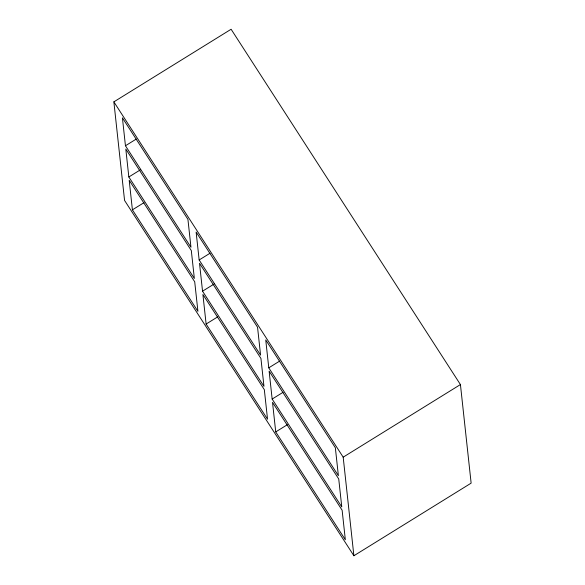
<?xml version="1.0" encoding="UTF-8"?>
<svg xmlns="http://www.w3.org/2000/svg" width="585" height="585" viewBox="0 0 585 585"><rect width="100%" height="100%" fill="white"/><g stroke="black" fill="none" stroke-linecap="round" stroke-linejoin="round"><path stroke-width="0.88" d="M113.863 101.863L231.112 29.25L460.432 384.564L471.137 483.137L353.888 555.75L124.568 200.436L113.863 101.863L343.183 457.17L353.888 555.75M125.446 145.767L122.411 117.834L187.931 219.353L190.966 247.287L125.446 145.767L136.312 139.033M128.832 176.984L125.804 149.051L191.317 250.57L194.352 278.497L128.832 176.984L140.48 169.767M132.407 209.839L129.19 180.268L194.71 281.787L197.927 311.359L132.407 209.839L144.049 202.629M199.156 259.974L196.121 232.04L257.546 327.22L260.581 355.146L199.156 259.974L210.022 253.239M202.542 291.191L199.507 263.257L260.932 358.43L263.967 386.363L202.542 291.191L214.19 283.974M206.117 324.046L202.9 294.474L264.325 389.647L267.542 419.218L206.117 324.046L217.759 316.836M268.771 367.833L265.736 339.907L335.351 447.766L338.386 475.7L268.771 367.833L279.637 361.106M272.157 399.05L269.122 371.124L338.737 478.983L341.772 506.917L272.157 399.05L283.03 392.323M275.732 431.913L272.515 402.341L342.13 510.2L345.34 539.772L275.732 431.913L287.374 424.695M343.183 457.17L460.432 384.564"/></g></svg>
